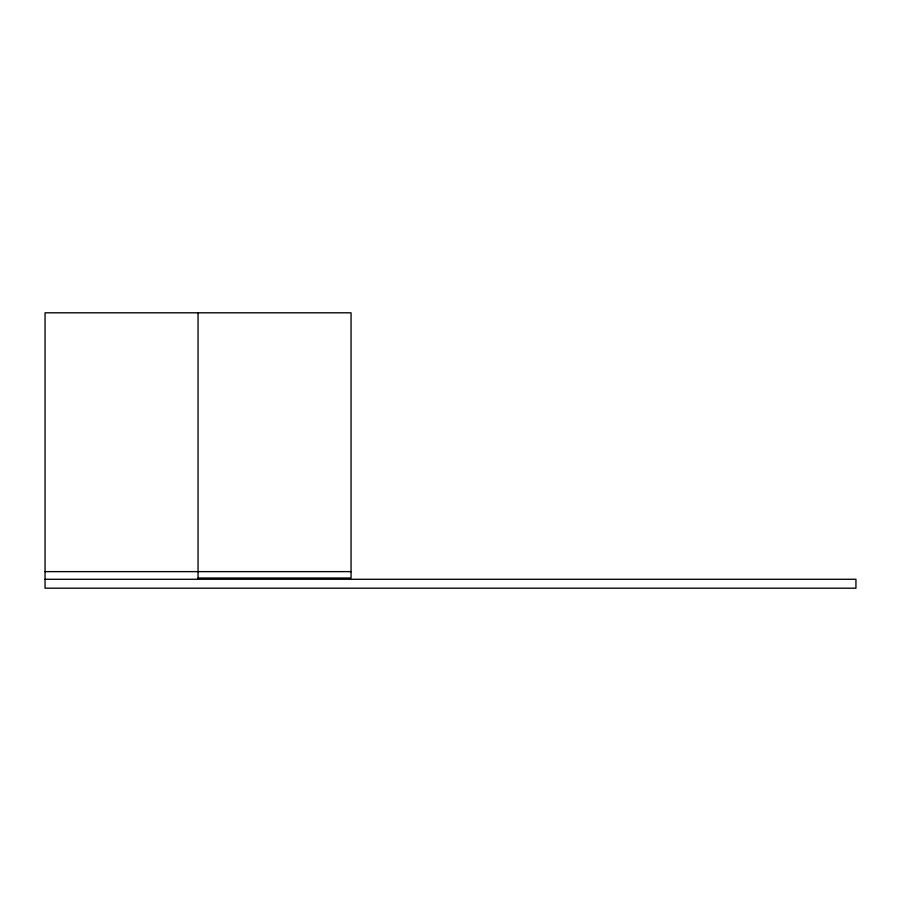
<?xml version="1.0" encoding="UTF-8"?>
<svg xmlns="http://www.w3.org/2000/svg" width="901" height="901" viewBox="0 0 901 901"><rect width="100%" height="100%" fill="white"/><g stroke="black" fill="none" stroke-linecap="round" stroke-linejoin="round"><path stroke-width="1.35" d="M45.05 571.628L351.052 571.628M198.051 578.003L351.052 578.003L351.052 312.805L45.05 312.805L45.05 588.195L855.95 588.195L855.95 579.275L45.05 579.275M198.051 312.805L198.051 579.275"/></g></svg>
